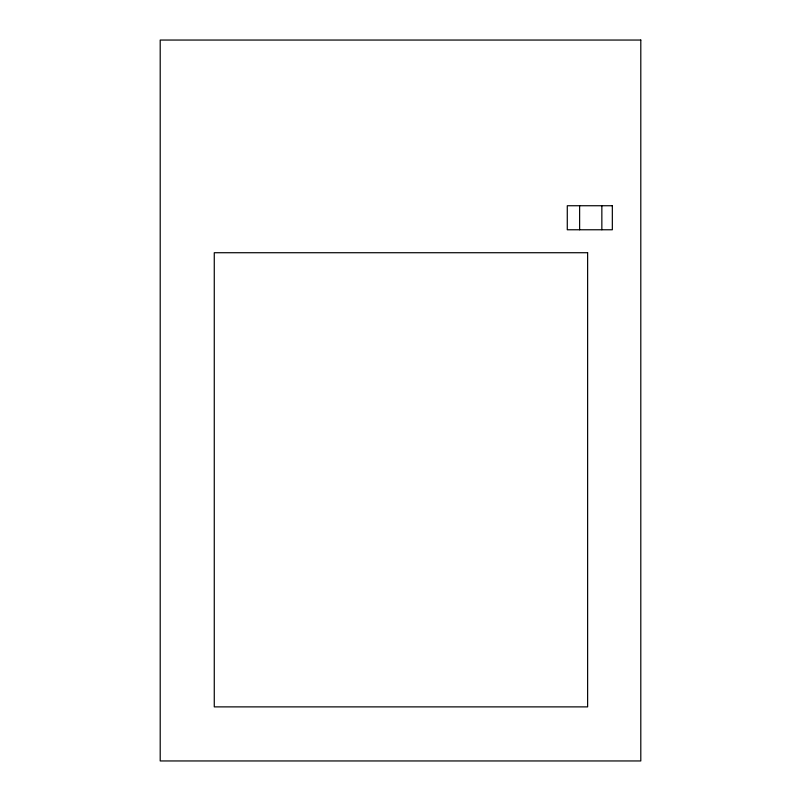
<?xml version="1.0" encoding="UTF-8"?>
<svg xmlns="http://www.w3.org/2000/svg" width="801" height="801" viewBox="0 0 801 801"><rect width="100%" height="100%" fill="white"/><g stroke="black" fill="none" stroke-linecap="round" stroke-linejoin="round"><path stroke-width="1.2" d="M601.851 205.737L601.851 229.767M579.624 205.737L579.624 229.767M640.8 40.05L160.2 40.05L160.2 760.95L640.8 760.95L640.8 40.05M612.334 205.737L567.278 205.737L567.278 229.767L612.334 229.767L612.334 205.737M587.624 252.726L214.267 252.726L214.267 706.882L587.624 706.882L587.624 252.726"/></g></svg>
